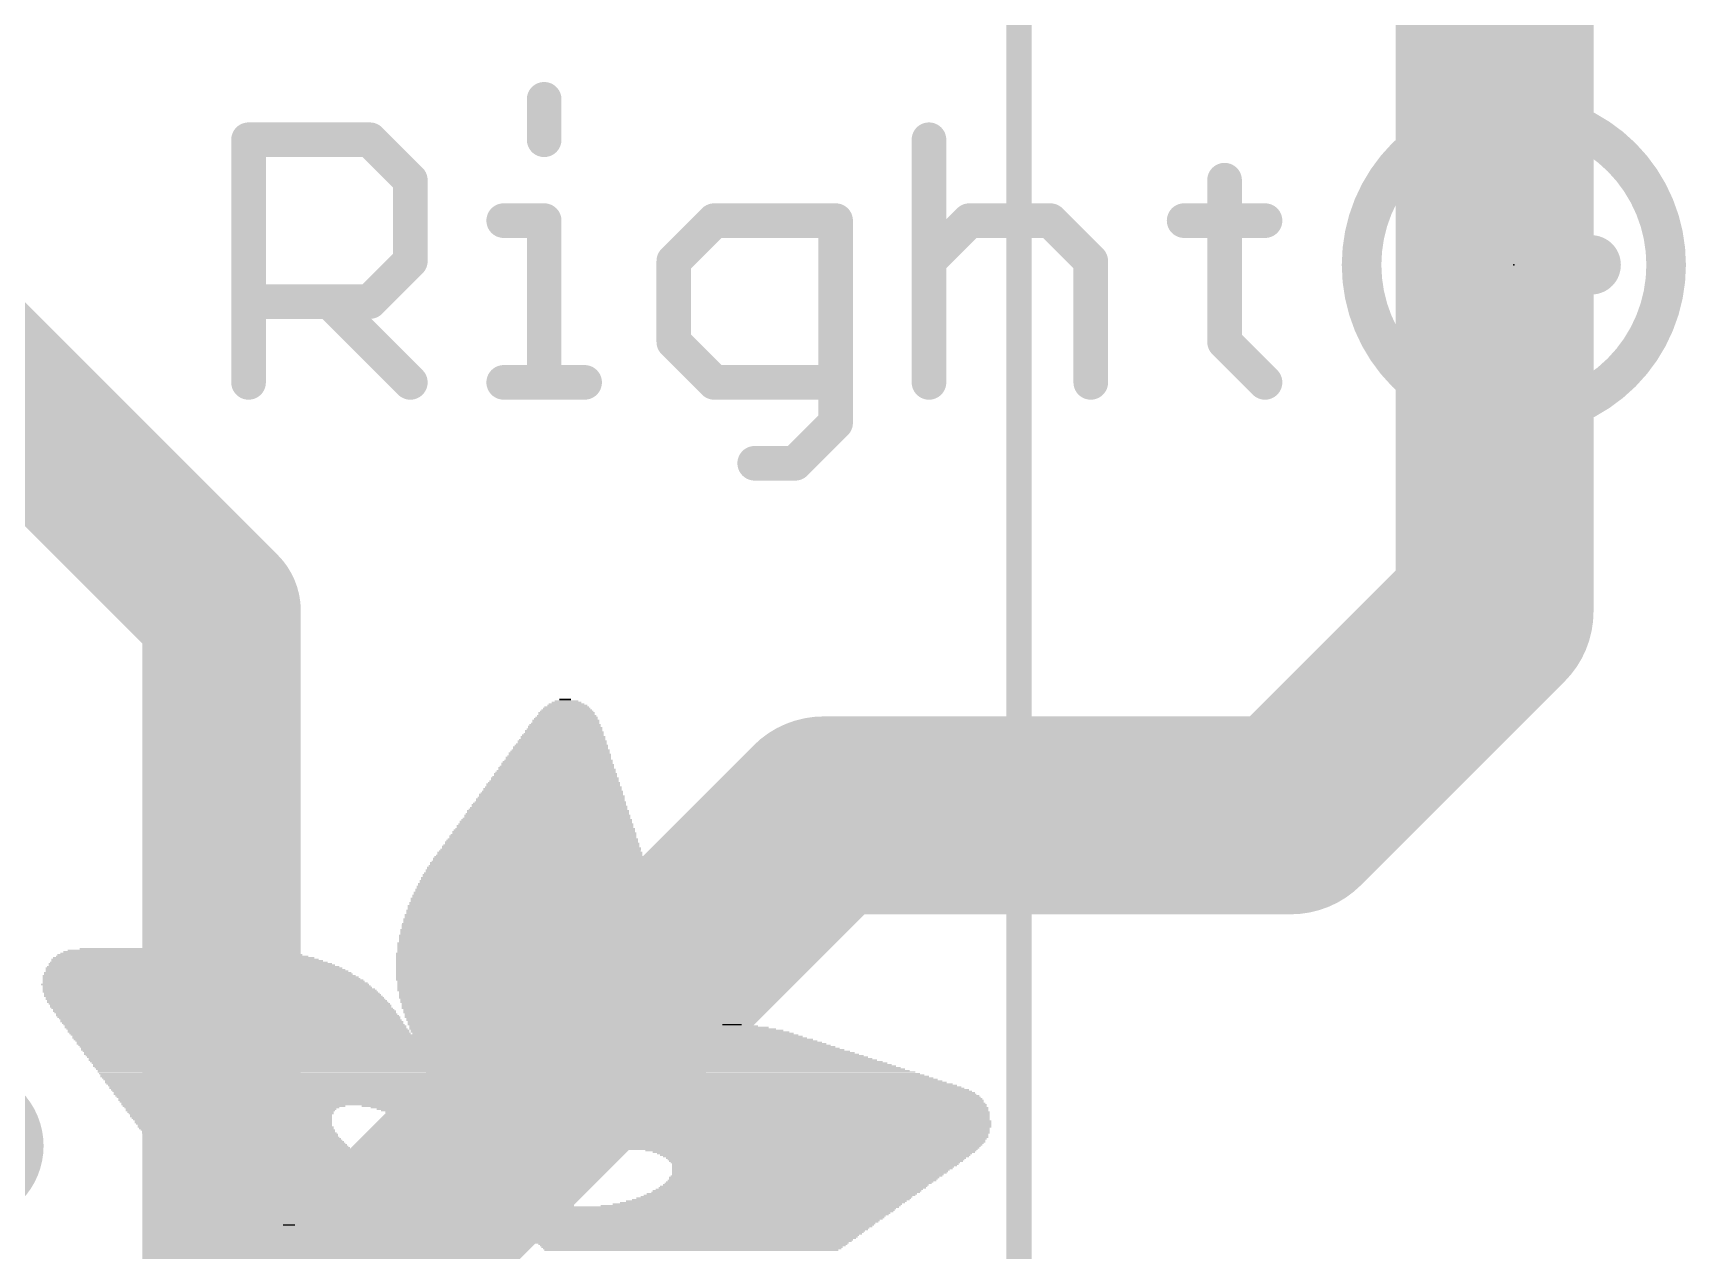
# Model space of a CAD drawing. Extents: x -21 to 68.1, y -13.1 to 62.4.
# Drawn here: x 44.53 to 53.02, y 5.71 to 11.97 of the extents above; entities that cross this region are included whole.
import ezdxf

# ---------------------------------------------------------------- set-up
doc = ezdxf.new("R2010")
doc.units = 0
for name, color, linetype in [('1', 12, 'CONTINUOUS'), ('16', 132, 'CONTINUOUS'), ('18', 110, 'CONTINUOUS'), ('21', 53, 'CONTINUOUS'), ('23', 53, 'CONTINUOUS'), ('47', 253, 'CONTINUOUS')]:
    doc.layers.add(name, color=color, linetype=linetype)

# ---------------------------------------------------------------- blocks, each defined once
blk = doc.blocks.new('RECT')
blk.add_solid([(-0.5, -0.5), (0.5, -0.5), (-0.5, 0.5), (0.5, 0.5)])
blk = doc.blocks.new('ROUNDV')
at = {"const_width": 0.5}
blk.add_lwpolyline([(0, -0.25, 1), (0, 0.25, 1), (0, -0.25)], format="xyb", dxfattribs=at)

msp = doc.modelspace()

# ---------------------------------------------------------------- linework, layer by layer
at = {"layer": '1', "const_width": 0.8128}
for points in [[(45.5, 9), (43.55, 10.95)], [(45.5, 9), (45.5, 4.86)]]:
    msp.add_lwpolyline(points, dxfattribs=at)
at = {"layer": '1', "const_width": 0.4064}
for points in [[(45.7032, 9, 1), (45.2968, 9)], [(45.3563, 8.8563, 1), (45.6437, 9.1437)]]:
    msp.add_lwpolyline(points, format="xyb", dxfattribs=at)
at = {"layer": '16', "const_width": 1.016}
for points in [[(52.034, 8.996), (52.034, 31.416)], [(50.988, 7.95), (52.034, 8.996)], [(48.59, 7.95), (43.18, 2.54)], [(48.59, 7.95), (50.988, 7.95)]]:
    msp.add_lwpolyline(points, dxfattribs=at)
at = {"layer": '16', "const_width": 0.508}
for points in [[(52.2136, 8.8164, 1), (51.8544, 9.1756)], [(51.78, 8.996, 1), (52.288, 8.996)], [(48.59, 8.204, 1), (48.59, 7.696)], [(48.7696, 7.7704, 1), (48.4104, 8.1296)], [(50.988, 7.696, 1), (50.988, 8.204)], [(50.8084, 8.1296, 1), (51.1676, 7.7704)]]:
    msp.add_lwpolyline(points, format="xyb", dxfattribs=at)
at = {"layer": '21'}
for points, const_width in [([(47.1555, 11.626), (47.1555, 11.4184)], 0.1778), ([(45.6382, 10.1727), (45.6382, 11.4184)], 0.1778), ([(45.6382, 11.4184), (46.261, 11.4184)], 0.1778), ([(46.261, 11.4184), (46.4686, 11.2108)], 0.1778), ([(49.1308, 11.4184), (49.1308, 10.1727)], 0.1778), ([(46.4686, 11.2108), (46.4686, 10.7955)], 0.1778), ([(50.6481, 11.2108), (50.6481, 10.3803)], 0.1778), ([(52.133, 11.1728), (52.133, 10.3792)], 0.3048), ([(46.9479, 11.0031), (47.1555, 11.0031)], 0.1778), ([(47.1555, 11.0031), (47.1555, 10.1727)], 0.1778), ([(48.0286, 11.0031), (47.821, 10.7955)], 0.1778), ([(48.6515, 11.0031), (48.0286, 11.0031)], 0.1778), ([(48.6515, 9.9651), (48.6515, 11.0031)], 0.1778), ([(49.1308, 10.7955), (49.3384, 11.0031)], 0.1778), ([(49.3384, 11.0031), (49.7536, 11.0031)], 0.1778), ([(49.7536, 11.0031), (49.9612, 10.7955)], 0.1778), ([(50.4405, 11.0031), (50.8557, 11.0031)], 0.1778), ([(46.4686, 10.7955), (46.261, 10.5879)], 0.1778), ([(47.821, 10.7955), (47.821, 10.3803)], 0.1778), ([(49.9612, 10.7955), (49.9612, 10.1727)], 0.1778), ([(52.5298, 10.776), (51.7361, 10.776)], 0.3048), ([(46.261, 10.5879), (45.6382, 10.5879)], 0.1778), ([(46.0534, 10.5879), (46.4686, 10.1727)], 0.1778), ([(47.821, 10.3803), (48.0286, 10.1727)], 0.1778), ([(50.6481, 10.3803), (50.8557, 10.1727)], 0.1778), ([(46.9479, 10.1727), (47.3631, 10.1727)], 0.1778), ([(48.0286, 10.1727), (48.6515, 10.1727)], 0.1778), ([(48.4439, 9.7575), (48.6515, 9.9651)], 0.1778), ([(48.2363, 9.7575), (48.4439, 9.7575)], 0.1778)]:
    msp.add_lwpolyline(points, dxfattribs=dict(at, const_width=const_width))
for points, const_width in [([(47.1999, 11.626, 1), (47.111, 11.626)], 0.0889), ([(52.133, 9.9943, 1), (52.133, 11.5577, 1), (52.133, 9.9943)], 0.2032), ([(45.6826, 11.4184, 1), (45.5937, 11.4184)], 0.0889), ([(45.6382, 11.4628, 1), (45.6382, 11.3739)], 0.0889), ([(46.2924, 11.4498, 1), (46.2296, 11.3869)], 0.0889), ([(46.261, 11.3739, 1), (46.261, 11.4628)], 0.0889), ([(47.111, 11.4184, 1), (47.1999, 11.4184)], 0.0889), ([(49.1752, 11.4184, 1), (49.0863, 11.4184)], 0.0889), ([(46.513, 11.2108, 1), (46.4242, 11.2108)], 0.0889), ([(46.4372, 11.1793, 1), (46.5, 11.2422)], 0.0889), ([(50.6925, 11.2108, 1), (50.6036, 11.2108)], 0.0889), ([(52.2092, 11.1728, 1), (52.0568, 11.1728)], 0.1524), ([(46.9479, 11.0476, 1), (46.9479, 10.9587)], 0.0889), ([(47.1999, 11.0031, 1), (47.111, 11.0031)], 0.0889), ([(47.1555, 10.9587, 1), (47.1555, 11.0476)], 0.0889), ([(48.0286, 11.0476, 1), (48.0286, 10.9587)], 0.0889), ([(48.0601, 10.9717, 1), (47.9972, 11.0346)], 0.0889), ([(48.6959, 11.0031, 1), (48.607, 11.0031)], 0.0889), ([(48.6515, 10.9587, 1), (48.6515, 11.0476)], 0.0889), ([(49.3384, 11.0476, 1), (49.3384, 10.9587)], 0.0889), ([(49.3698, 10.9717, 1), (49.3069, 11.0346)], 0.0889), ([(49.785, 11.0346, 1), (49.7222, 10.9717)], 0.0889), ([(49.7536, 10.9587, 1), (49.7536, 11.0476)], 0.0889), ([(50.4405, 11.0476, 1), (50.4405, 10.9587)], 0.0889), ([(50.8557, 10.9587, 1), (50.8557, 11.0476)], 0.0889), ([(46.5, 10.7641, 1), (46.4372, 10.827)], 0.0889), ([(47.7896, 10.827, 1), (47.8525, 10.7641)], 0.0889), ([(47.8655, 10.7955, 1), (47.7766, 10.7955)], 0.0889), ([(49.0993, 10.827, 1), (49.1622, 10.7641)], 0.0889), ([(50.0057, 10.7955, 1), (49.9168, 10.7955)], 0.0889), ([(49.9298, 10.7641, 1), (49.9926, 10.827)], 0.0889), ([(51.7361, 10.8522, 1), (51.7361, 10.6998)], 0.1524), ([(52.5298, 10.6998, 1), (52.5298, 10.8522)], 0.1524), ([(46.4242, 10.7955, 1), (46.513, 10.7955)], 0.0889), ([(45.6382, 10.6324, 1), (45.6382, 10.5435)], 0.0889), ([(46.0848, 10.6193, 1), (46.0219, 10.5565)], 0.0889), ([(46.2296, 10.6193, 1), (46.2924, 10.5565)], 0.0889), ([(46.261, 10.5435, 1), (46.261, 10.6324)], 0.0889), ([(47.8525, 10.4117, 1), (47.7896, 10.3489)], 0.0889), ([(50.6795, 10.4117, 1), (50.6167, 10.3489)], 0.0889), ([(52.0568, 10.3792, 1), (52.2092, 10.3792)], 0.1524), ([(47.7766, 10.3803, 1), (47.8655, 10.3803)], 0.0889), ([(50.6036, 10.3803, 1), (50.6925, 10.3803)], 0.0889), ([(45.5937, 10.1727, 1), (45.6826, 10.1727)], 0.0889), ([(46.4372, 10.1413, 1), (46.5, 10.2041)], 0.0889), ([(46.9479, 10.2172, 1), (46.9479, 10.1283)], 0.0889), ([(47.111, 10.1727, 1), (47.1999, 10.1727)], 0.0889), ([(47.3631, 10.1283, 1), (47.3631, 10.2172)], 0.0889), ([(48.0286, 10.2172, 1), (48.0286, 10.1283)], 0.0889), ([(47.9972, 10.1413, 1), (48.0601, 10.2041)], 0.0889), ([(48.6515, 10.1283, 1), (48.6515, 10.2172)], 0.0889), ([(49.0863, 10.1727, 1), (49.1752, 10.1727)], 0.0889), ([(49.9168, 10.1727, 1), (50.0057, 10.1727)], 0.0889), ([(50.8243, 10.1413, 1), (50.8871, 10.2041)], 0.0889), ([(48.6829, 9.9337, 1), (48.62, 9.9965)], 0.0889), ([(48.607, 9.9651, 1), (48.6959, 9.9651)], 0.0889), ([(48.2363, 9.8019, 1), (48.2363, 9.713)], 0.0889), ([(48.4439, 9.713, 1), (48.4439, 9.8019)], 0.0889), ([(48.4124, 9.7889, 1), (48.4753, 9.7261)], 0.0889)]:
    msp.add_lwpolyline(points, format="xyb", dxfattribs=dict(at, const_width=const_width))
at = {"layer": '23'}
msp.add_point((52.133, 10.776), dxfattribs=at)
at = {"layer": '47', "const_width": 0.13}
msp.add_lwpolyline([(49.593, 15.748), (49.593, -7.411)], dxfattribs=at)

# ---------------------------------------------------------------- block references
at = {"layer": '18', "xscale": 0.8001, "yscale": 0.8001}
msp.add_blockref('ROUNDV', (44.186, 6.253), dxfattribs=at)
msp.add_blockref('ROUNDV', (44.186, 6.253), dxfattribs=at)
at = {"layer": '21'}
for p, xscale, yscale in [((47.2707, 8.4836), 0.2743, 0.0076), ((47.2707, 8.4912), 0.2591, 0.0076), ((47.2707, 8.4989), 0.2438, 0.0077), ((47.2707, 8.5065), 0.2286, 0.0076), ((47.2745, 8.5141), 0.2058, 0.0076), ((47.2707, 8.5217), 0.1829, 0.0076), ((47.2707, 8.5293), 0.1524, 0.0076), ((47.2707, 8.537), 0.1219, 0.0077), ((47.263, 8.5446), 0.0609, 0.0076), ((47.2631, 8.3998), 0.381, 0.0076), ((47.2593, 8.4074), 0.3733, 0.0076), ((47.263, 8.415), 0.3657, 0.0076), ((47.263, 8.4227), 0.3505, 0.0077), ((47.2669, 8.4379), 0.3429, 0.0076), ((47.2669, 8.4303), 0.3429, 0.0076), ((47.2669, 8.4455), 0.3277, 0.0076), ((47.2707, 8.4531), 0.32, 0.0076), ((47.2707, 8.4608), 0.3048, 0.0077), ((47.2707, 8.476), 0.2896, 0.0076), ((47.2707, 8.4684), 0.2896, 0.0076), ((47.244, 8.316), 0.4648, 0.0076), ((47.2478, 8.3312), 0.4572, 0.0076), ((47.2478, 8.3236), 0.4572, 0.0076), ((47.2478, 8.3388), 0.442, 0.0076), ((47.2517, 8.3541), 0.4343, 0.0076), ((47.2517, 8.3465), 0.4343, 0.0077), ((47.2517, 8.3617), 0.4191, 0.0076), ((47.2555, 8.3693), 0.4115, 0.0076), ((47.2555, 8.3846), 0.3963, 0.0077), ((47.2593, 8.3769), 0.4039, 0.0076), ((47.2593, 8.3922), 0.3887, 0.0076), ((47.2288, 8.2322), 0.5563, 0.0077), ((47.2288, 8.2474), 0.541, 0.0076), ((47.2288, 8.2398), 0.541, 0.0076), ((47.2326, 8.255), 0.5334, 0.0076), ((47.2326, 8.2703), 0.5182, 0.0077), ((47.2364, 8.2626), 0.5258, 0.0076), ((47.2364, 8.2779), 0.5106, 0.0076), ((47.2402, 8.2855), 0.503, 0.0076), ((47.2402, 8.3007), 0.4876, 0.0076), ((47.2402, 8.2931), 0.4876, 0.0076), ((47.244, 8.3084), 0.48, 0.0077), ((47.2097, 8.1483), 0.6401, 0.0076), ((47.2136, 8.1636), 0.6325, 0.0076), ((47.2136, 8.156), 0.6325, 0.0077), ((47.2135, 8.1712), 0.6172, 0.0076), ((47.2173, 8.1788), 0.6096, 0.0076), ((47.2174, 8.1941), 0.5943, 0.0077), ((47.2212, 8.1864), 0.6019, 0.0076), ((47.2212, 8.2017), 0.5867, 0.0076), ((47.2249, 8.2093), 0.5791, 0.0076), ((47.2212, 8.2169), 0.5715, 0.0076), ((47.2249, 8.2245), 0.5639, 0.0076), ((47.1907, 8.0569), 0.7391, 0.0076), ((47.1945, 8.0645), 0.7315, 0.0076), ((47.1983, 8.0721), 0.7239, 0.0076), ((47.1983, 8.0874), 0.7086, 0.0076), ((47.1983, 8.0798), 0.7086, 0.0077), ((47.2021, 8.095), 0.701, 0.0076), ((47.2021, 8.1102), 0.6858, 0.0076), ((47.2021, 8.1026), 0.6858, 0.0076), ((47.2059, 8.1179), 0.6782, 0.0077), ((47.2059, 8.1255), 0.663, 0.0076), ((47.2097, 8.1407), 0.6553, 0.0076), ((47.2097, 8.1331), 0.6553, 0.0076), ((47.1754, 7.9731), 0.8306, 0.0076), ((47.1755, 7.9807), 0.8153, 0.0076), ((47.1793, 7.9883), 0.8077, 0.0076), ((47.1793, 8.0036), 0.7925, 0.0077), ((47.1831, 7.9959), 0.8001, 0.0076), ((47.1831, 8.0112), 0.7849, 0.0076), ((47.1868, 8.0188), 0.7773, 0.0076), ((47.1869, 8.034), 0.762, 0.0076), ((47.1869, 8.0264), 0.762, 0.0076), ((47.1907, 8.0417), 0.7544, 0.0077), ((47.1945, 8.0493), 0.7468, 0.0076), ((47.1602, 7.8969), 0.9068, 0.0076), ((47.1602, 7.8893), 0.9068, 0.0077), ((47.164, 7.9045), 0.8992, 0.0076), ((47.164, 7.9197), 0.884, 0.0076), ((47.164, 7.9121), 0.884, 0.0076), ((47.1679, 7.9274), 0.8763, 0.0077), ((47.1678, 7.935), 0.861, 0.0076), ((47.1716, 7.9502), 0.8534, 0.0076), ((47.1716, 7.9426), 0.8534, 0.0076), ((47.1716, 7.9578), 0.8382, 0.0076), ((47.1754, 7.9655), 0.8306, 0.0077), ((47.1411, 7.8131), 0.9906, 0.0077), ((47.145, 7.8054), 0.9983, 0.0076), ((47.145, 7.8207), 0.9829, 0.0076), ((47.1487, 7.8283), 0.9753, 0.0076), ((47.1487, 7.8435), 0.9601, 0.0076), ((47.1487, 7.8359), 0.9601, 0.0076), ((47.1526, 7.8512), 0.9525, 0.0077), ((47.1564, 7.8588), 0.9449, 0.0076), ((47.1526, 7.8664), 0.9373, 0.0076), ((47.1564, 7.874), 0.9296, 0.0076), ((47.1602, 7.8816), 0.922, 0.0076), ((47.1259, 7.7292), 1.082, 0.0076), ((47.1259, 7.7216), 1.082, 0.0076), ((47.1297, 7.7369), 1.0744, 0.0077), ((47.1297, 7.7445), 1.0592, 0.0076), ((47.1335, 7.7597), 1.0516, 0.0076), ((47.1335, 7.7521), 1.0516, 0.0076), ((47.1335, 7.7673), 1.0363, 0.0076), ((47.1374, 7.775), 1.0287, 0.0077), ((47.1412, 7.7826), 1.0211, 0.0076), ((47.1374, 7.7902), 1.0135, 0.0076), ((47.1412, 7.7978), 1.0059, 0.0076), ((47.1145, 7.6454), 1.1659, 0.0076), ((47.1145, 7.6378), 1.1659, 0.0076), ((47.1145, 7.653), 1.1506, 0.0076), ((47.1183, 7.6683), 1.143, 0.0076), ((47.1183, 7.6607), 1.143, 0.0077), ((47.1183, 7.6835), 1.1278, 0.0076), ((47.1183, 7.6759), 1.1278, 0.0076), ((47.1221, 7.6911), 1.1202, 0.0076), ((47.1221, 7.7064), 1.1049, 0.0076), ((47.1221, 7.6988), 1.1049, 0.0077), ((47.1259, 7.714), 1.0972, 0.0076), ((47.1031, 7.554), 1.2345, 0.0076), ((47.1069, 7.5692), 1.2269, 0.0076), ((47.1069, 7.5616), 1.2269, 0.0076), ((47.1069, 7.5845), 1.2115, 0.0077), ((47.1069, 7.5768), 1.2115, 0.0076), ((47.1106, 7.5921), 1.2039, 0.0076), ((47.1069, 7.5997), 1.1963, 0.0076), ((47.1106, 7.6149), 1.1887, 0.0076), ((47.1106, 7.6073), 1.1887, 0.0076), ((47.1106, 7.6302), 1.1735, 0.0076), ((47.1106, 7.6226), 1.1735, 0.0077), ((47.0992, 7.4625), 1.303, 0.0076), ((47.0992, 7.4854), 1.2878, 0.0076), ((47.0992, 7.4778), 1.2878, 0.0076), ((47.0992, 7.4702), 1.2878, 0.0077), ((47.1031, 7.493), 1.2801, 0.0076), ((47.0993, 7.5006), 1.2725, 0.0076), ((47.1031, 7.5235), 1.2649, 0.0076), ((47.1031, 7.5159), 1.2649, 0.0076), ((47.1031, 7.5083), 1.2649, 0.0077), ((47.1031, 7.5387), 1.2497, 0.0076), ((47.1031, 7.5311), 1.2497, 0.0076), ((47.1069, 7.5464), 1.2421, 0.0077), ((47.0954, 7.3863), 1.3411, 0.0076), ((47.0954, 7.3787), 1.3411, 0.0076), ((47.0917, 7.394), 1.3335, 0.0077), ((47.0954, 7.4168), 1.3259, 0.0076), ((47.0954, 7.4092), 1.3259, 0.0076), ((47.0954, 7.4016), 1.3259, 0.0076), ((47.0954, 7.4397), 1.3106, 0.0076), ((47.0954, 7.4321), 1.3106, 0.0077), ((47.0993, 7.4244), 1.3183, 0.0076), ((47.0992, 7.4549), 1.303, 0.0076), ((47.0992, 7.4473), 1.303, 0.0076), ((47.0878, 7.2949), 1.3716, 0.0076), ((47.0878, 7.333), 1.3564, 0.0076), ((47.0916, 7.3254), 1.364, 0.0076), ((47.0916, 7.3178), 1.364, 0.0077), ((47.0916, 7.3101), 1.364, 0.0076), ((47.0916, 7.3025), 1.364, 0.0076), ((47.0916, 7.3635), 1.3488, 0.0076), ((47.0916, 7.3559), 1.3488, 0.0077), ((47.0916, 7.3482), 1.3488, 0.0076), ((47.0916, 7.3406), 1.3488, 0.0076), ((47.0954, 7.3711), 1.3411, 0.0076), ((45.3123, 7.2111), 1.3716, 0.0076), ((45.3048, 7.2187), 1.3411, 0.0076), ((45.2971, 7.2263), 1.2954, 0.0076), ((45.2857, 7.2339), 1.2573, 0.0076), ((45.2781, 7.2416), 1.2115, 0.0077), ((45.2628, 7.2492), 1.1506, 0.0076), ((45.2476, 7.2568), 1.0744, 0.0076), ((45.0723, 7.2644), 0.602, 0.0076), ((47.084, 7.2416), 1.3792, 0.0077), ((47.084, 7.2339), 1.3792, 0.0076), ((47.084, 7.2263), 1.3792, 0.0076), ((47.084, 7.2187), 1.3792, 0.0076), ((47.084, 7.2111), 1.3792, 0.0076), ((47.0878, 7.2873), 1.3716, 0.0076), ((47.0878, 7.2797), 1.3716, 0.0077), ((47.0878, 7.272), 1.3716, 0.0076), ((47.0878, 7.2644), 1.3716, 0.0076), ((47.0878, 7.2568), 1.3716, 0.0076), ((47.0878, 7.2492), 1.3716, 0.0076), ((45.3847, 7.1273), 1.6078, 0.0077), ((45.3771, 7.1425), 1.5774, 0.0076), ((45.3809, 7.1349), 1.585, 0.0076), ((45.3581, 7.1654), 1.524, 0.0077), ((45.3657, 7.1577), 1.5392, 0.0076), ((45.3733, 7.1501), 1.5544, 0.0076), ((45.3543, 7.173), 1.5011, 0.0076), ((45.339, 7.1882), 1.4554, 0.0076), ((45.3467, 7.1806), 1.4707, 0.0076), ((45.3314, 7.1958), 1.425, 0.0076), ((45.3238, 7.2035), 1.3945, 0.0077), ((47.084, 7.2035), 1.3792, 0.0077), ((47.084, 7.1958), 1.3792, 0.0076), ((47.084, 7.1882), 1.3792, 0.0076), ((47.084, 7.1806), 1.3792, 0.0076), ((47.084, 7.173), 1.3792, 0.0076), ((47.084, 7.1654), 1.3792, 0.0077), ((47.084, 7.1577), 1.3792, 0.0076), ((47.084, 7.1501), 1.3792, 0.0076), ((47.084, 7.1425), 1.3792, 0.0076), ((47.084, 7.1349), 1.3792, 0.0076), ((47.084, 7.1273), 1.3792, 0.0077), ((45.4152, 7.0815), 1.684, 0.0076), ((45.3961, 7.112), 1.6307, 0.0076), ((45.4342, 7.0587), 1.7069, 0.0076), ((45.4038, 7.1044), 1.6459, 0.0076), ((45.4076, 7.0968), 1.6536, 0.0076), ((45.4152, 7.0892), 1.6688, 0.0077), ((45.4228, 7.0739), 1.684, 0.0076), ((45.4267, 7.0663), 1.6917, 0.0076), ((45.4381, 7.0511), 1.7145, 0.0077), ((45.4419, 7.0434), 1.7221, 0.0076), ((45.3924, 7.1196), 1.6231, 0.0076), ((47.084, 7.1196), 1.3792, 0.0076), ((47.084, 7.112), 1.3792, 0.0076), ((47.0802, 7.1044), 1.3716, 0.0076), ((47.084, 7.0968), 1.364, 0.0076), ((47.084, 7.0892), 1.364, 0.0077), ((47.084, 7.0815), 1.364, 0.0076), ((47.084, 7.0739), 1.364, 0.0076), ((47.084, 7.0663), 1.364, 0.0076), ((47.0802, 7.0587), 1.3564, 0.0076), ((47.0802, 7.0511), 1.3564, 0.0077), ((47.084, 7.0434), 1.3488, 0.0076), ((45.4495, 7.0358), 1.7222, 0.0076), ((45.4533, 7.0282), 1.7298, 0.0076), ((45.4571, 7.0206), 1.7374, 0.0076), ((45.4648, 7.013), 1.7373, 0.0077), ((45.4686, 7.0053), 1.7449, 0.0076), ((45.4762, 6.9977), 1.745, 0.0076), ((45.48, 6.9901), 1.7526, 0.0076), ((45.4876, 6.9825), 1.7526, 0.0076), ((45.4952, 6.9748), 1.7526, 0.0077), ((45.4952, 6.9672), 1.7526, 0.0076), ((45.5028, 6.9596), 1.7526, 0.0076), ((47.084, 7.0358), 1.3488, 0.0076), ((47.084, 7.0282), 1.3488, 0.0076), ((47.0802, 7.0206), 1.3411, 0.0076), ((47.0802, 7.013), 1.3411, 0.0077), ((47.0802, 6.9901), 1.3259, 0.0076), ((47.084, 7.0053), 1.3335, 0.0076), ((47.084, 6.9977), 1.3335, 0.0076), ((47.084, 6.9825), 1.3182, 0.0076), ((47.084, 6.9748), 1.3182, 0.0077), ((47.084, 6.9672), 1.3182, 0.0076), ((47.0802, 6.9596), 1.3106, 0.0076), ((45.5105, 6.952), 1.7526, 0.0076), ((45.5143, 6.9444), 1.7602, 0.0076), ((45.5181, 6.9367), 1.7526, 0.0077), ((45.5257, 6.9291), 1.7526, 0.0076), ((45.5295, 6.9215), 1.7602, 0.0076), ((45.5371, 6.9139), 1.7602, 0.0076), ((45.5409, 6.9063), 1.7526, 0.0076), ((45.5486, 6.8986), 1.7526, 0.0077), ((45.5524, 6.891), 1.7602, 0.0076), ((45.5562, 6.8834), 1.7526, 0.0076), ((45.5638, 6.8758), 1.7526, 0.0076), ((47.084, 6.952), 1.303, 0.0076), ((47.084, 6.9444), 1.303, 0.0076), ((47.0802, 6.9367), 1.2954, 0.0077), ((47.084, 6.9291), 1.2878, 0.0076), ((47.0802, 6.9215), 1.2802, 0.0076), ((47.0802, 6.9139), 1.2802, 0.0076), ((46.7182, 6.8986), 0.541, 0.0077), ((46.7259, 6.9063), 0.5563, 0.0076), ((46.7182, 6.891), 0.5258, 0.0076), ((46.7144, 6.8834), 0.5182, 0.0076), ((46.7106, 6.8758), 0.5106, 0.0076), ((47.3926, 6.9063), 0.6554, 0.0076), ((47.3926, 6.8986), 0.64, 0.0077), ((47.3964, 6.891), 0.6324, 0.0076), ((47.3964, 6.8834), 0.6172, 0.0076), ((47.4002, 6.8758), 0.6096, 0.0076), ((48.1203, 6.8758), 0.099, 0.0076), ((45.5714, 6.8682), 1.7526, 0.0076), ((45.5714, 6.8605), 1.7526, 0.0077), ((45.579, 6.8529), 1.7526, 0.0076), ((45.5867, 6.8453), 1.7526, 0.0076), ((45.5867, 6.8377), 1.7526, 0.0076), ((45.5943, 6.8301), 1.7526, 0.0076), ((45.8267, 6.8224), 2.2022, 0.0077), ((45.8267, 6.8148), 2.187, 0.0076), ((45.8267, 6.8072), 2.187, 0.0076), ((45.8267, 6.7996), 2.1717, 0.0076), ((45.8305, 6.792), 2.164, 0.0076), ((45.8305, 6.7844), 2.1488, 0.0077), ((46.7068, 6.8605), 0.4876, 0.0077), ((46.703, 6.8529), 0.48, 0.0076), ((46.7107, 6.8682), 0.4953, 0.0076), ((46.7068, 6.8453), 0.4724, 0.0076), ((46.703, 6.8377), 0.4648, 0.0076), ((46.703, 6.8301), 0.4496, 0.0076), ((47.3964, 6.8682), 0.602, 0.0076), ((47.4002, 6.8605), 0.5944, 0.0077), ((47.3964, 6.8529), 0.5868, 0.0076), ((47.4002, 6.8453), 0.5791, 0.0076), ((47.3965, 6.8377), 0.5715, 0.0076), ((47.3965, 6.8301), 0.5715, 0.0076), ((47.3964, 6.8224), 0.5562, 0.0077), ((47.3964, 6.8148), 0.5562, 0.0076), ((47.3926, 6.8072), 0.5486, 0.0076), ((47.3926, 6.7996), 0.5334, 0.0076), ((47.3926, 6.792), 0.5334, 0.0076), ((47.3888, 6.7844), 0.5258, 0.0077), ((48.1584, 6.7844), 0.8458, 0.0077), ((48.1546, 6.792), 0.8078, 0.0076), ((48.1508, 6.7996), 0.7696, 0.0076), ((48.1432, 6.8072), 0.7239, 0.0076), ((48.1394, 6.8148), 0.6858, 0.0076), ((48.1394, 6.8224), 0.6401, 0.0077), ((48.1356, 6.8301), 0.6019, 0.0076), ((48.1356, 6.8377), 0.5563, 0.0076), ((48.1356, 6.8453), 0.4953, 0.0076), ((48.128, 6.8529), 0.4343, 0.0076), ((48.128, 6.8605), 0.3581, 0.0077), ((48.1242, 6.8682), 0.2591, 0.0076), ((45.8305, 6.7767), 2.1488, 0.0076), ((45.8305, 6.7691), 2.1336, 0.0076), ((45.8343, 6.7615), 2.126, 0.0076), ((45.8381, 6.7539), 2.1184, 0.0076), ((45.8343, 6.7463), 2.1108, 0.0077), ((45.8381, 6.7386), 2.1031, 0.0076), ((45.8381, 6.731), 2.0879, 0.0076), ((45.8381, 6.7234), 2.0879, 0.0076), ((45.842, 6.7158), 2.0803, 0.0076), ((45.8419, 6.7082), 2.065, 0.0077), ((45.8457, 6.7005), 2.0574, 0.0076), ((47.385, 6.7767), 0.5182, 0.0076), ((47.385, 6.7691), 0.5182, 0.0076), ((47.3812, 6.7615), 0.5105, 0.0076), ((47.3773, 6.7463), 0.4877, 0.0077), ((47.3773, 6.7386), 0.4877, 0.0076), ((47.3812, 6.7539), 0.4953, 0.0076), ((47.3698, 6.7234), 0.4725, 0.0076), ((47.3659, 6.7158), 0.4648, 0.0076), ((47.3659, 6.7082), 0.4648, 0.0077), ((47.3621, 6.7005), 0.4572, 0.0076), ((47.3736, 6.731), 0.4801, 0.0076), ((48.227, 6.7005), 1.2268, 0.0076), ((48.2194, 6.7082), 1.1963, 0.0077), ((48.2156, 6.7158), 1.1583, 0.0076), ((48.208, 6.7234), 1.1277, 0.0076), ((48.2004, 6.731), 1.0973, 0.0076), ((48.1965, 6.7386), 1.0592, 0.0076), ((48.1851, 6.7463), 1.0211, 0.0077), ((48.1813, 6.7539), 0.983, 0.0076), ((48.1737, 6.7615), 0.9525, 0.0076), ((48.1698, 6.7691), 0.9144, 0.0076), ((48.1623, 6.7767), 0.8839, 0.0076), ((45.8457, 6.6929), 2.0574, 0.0076), ((45.8496, 6.6853), 2.0497, 0.0076), ((45.8496, 6.6777), 2.0345, 0.0076), ((45.8533, 6.6701), 2.0269, 0.0077), ((45.8533, 6.6624), 2.0269, 0.0076), ((45.8572, 6.6548), 2.0193, 0.0076), ((45.8572, 6.6472), 2.0041, 0.0076), ((45.861, 6.6396), 1.9964, 0.0076), ((45.861, 6.632), 1.9964, 0.0077), ((45.8648, 6.6243), 1.9888, 0.0076), ((45.8686, 6.6167), 1.9812, 0.0076), ((47.3583, 6.6929), 0.4496, 0.0076), ((47.3545, 6.6853), 0.442, 0.0076), ((47.3507, 6.6777), 0.4344, 0.0076), ((47.3507, 6.6701), 0.4344, 0.0077), ((47.3469, 6.6624), 0.4267, 0.0076), ((47.3431, 6.6548), 0.4191, 0.0076), ((48.0708, 6.6472), 1.8745, 0.0076), ((48.0822, 6.6396), 1.8974, 0.0076), ((48.0975, 6.632), 1.9279, 0.0077), ((48.1089, 6.6243), 1.9507, 0.0076), ((48.1203, 6.6167), 1.9736, 0.0076), ((48.2727, 6.6548), 1.425, 0.0076), ((48.2651, 6.6624), 1.3944, 0.0076), ((48.2575, 6.6701), 1.364, 0.0077), ((48.2499, 6.6777), 1.3335, 0.0076), ((48.246, 6.6853), 1.2954, 0.0076), ((48.2347, 6.6929), 1.2573, 0.0076), ((45.8648, 6.6091), 1.9736, 0.0076), ((45.8686, 6.6015), 1.966, 0.0076), ((45.8724, 6.5939), 1.9584, 0.0077), ((45.8762, 6.5862), 1.9507, 0.0076), ((45.8762, 6.5786), 1.9507, 0.0076), ((45.8801, 6.571), 1.9431, 0.0076), ((45.8839, 6.5634), 1.9355, 0.0076), ((45.8839, 6.5558), 1.9203, 0.0077), ((45.8839, 6.5481), 1.9203, 0.0076), ((45.8877, 6.5405), 1.9127, 0.0076), ((45.8915, 6.5329), 1.905, 0.0076), ((48.2346, 6.5329), 2.2326, 0.0076), ((48.1622, 6.5862), 2.0726, 0.0076), ((48.1737, 6.5786), 2.0955, 0.0076), ((48.1889, 6.571), 2.126, 0.0076), ((48.2003, 6.5634), 2.1488, 0.0076), ((48.2118, 6.5558), 2.1717, 0.0077), ((48.2308, 6.5405), 2.2098, 0.0076), ((48.2194, 6.5481), 2.1869, 0.0076), ((48.1318, 6.6091), 1.9965, 0.0076), ((48.1432, 6.6015), 2.0193, 0.0076), ((48.1546, 6.5939), 2.0422, 0.0077), ((45.8953, 6.5253), 1.8974, 0.0076), ((45.8953, 6.5177), 1.8974, 0.0077), ((45.8991, 6.51), 1.8898, 0.0076), ((45.9029, 6.5024), 1.8822, 0.0076), ((45.9067, 6.4948), 1.8746, 0.0076), ((45.9067, 6.4872), 1.8746, 0.0076), ((45.9106, 6.4796), 1.8669, 0.0077), ((45.9143, 6.4719), 1.8593, 0.0076), ((45.9143, 6.4643), 1.8593, 0.0076), ((45.5638, 6.4567), 1.143, 0.0076), ((45.5524, 6.4491), 1.1049, 0.0076), ((46.5316, 6.4567), 0.6249, 0.0076), ((46.5544, 6.4491), 0.5792, 0.0076), ((48.2651, 6.4643), 2.3241, 0.0076), ((48.2651, 6.4567), 2.3241, 0.0076), ((48.2689, 6.4491), 2.3318, 0.0076), ((48.2575, 6.4948), 2.2936, 0.0076), ((48.2613, 6.4872), 2.3012, 0.0076), ((48.2613, 6.4796), 2.3012, 0.0077), ((48.2651, 6.4719), 2.3088, 0.0076), ((48.2423, 6.5253), 2.2479, 0.0076), ((48.2461, 6.5177), 2.2555, 0.0077), ((48.2537, 6.51), 2.2707, 0.0076), ((48.2575, 6.5024), 2.2784, 0.0076), ((45.5485, 6.4415), 1.0821, 0.0077), ((45.5448, 6.4338), 1.0745, 0.0076), ((45.5448, 6.4262), 1.0591, 0.0076), ((45.5485, 6.4186), 1.0515, 0.0076), ((45.5485, 6.411), 1.0363, 0.0076), ((45.5485, 6.4034), 1.0363, 0.0077), ((45.5524, 6.3957), 1.0287, 0.0076), ((45.5562, 6.3881), 1.0211, 0.0076), ((45.56, 6.3805), 1.0134, 0.0076), ((45.56, 6.3729), 1.0134, 0.0076), ((45.5638, 6.3653), 1.0058, 0.0077), ((46.5697, 6.4415), 0.5487, 0.0077), ((46.5811, 6.4338), 0.5258, 0.0076), ((46.5925, 6.4262), 0.503, 0.0076), ((46.604, 6.4186), 0.4801, 0.0076), ((46.6116, 6.411), 0.4649, 0.0076), ((46.623, 6.4034), 0.442, 0.0077), ((46.6306, 6.3957), 0.4268, 0.0076), ((46.6421, 6.3881), 0.4191, 0.0076), ((46.6497, 6.3805), 0.4039, 0.0076), ((46.6573, 6.3729), 0.3886, 0.0076), ((46.6611, 6.3653), 0.381, 0.0077), ((48.2613, 6.3729), 2.3774, 0.0076), ((48.2613, 6.3653), 2.3774, 0.0077), ((48.2613, 6.3957), 2.3622, 0.0076), ((48.2613, 6.3881), 2.3622, 0.0076), ((48.2651, 6.3805), 2.3698, 0.0076), ((48.2651, 6.411), 2.3546, 0.0076), ((48.2651, 6.4034), 2.3546, 0.0077), ((48.2651, 6.4338), 2.3394, 0.0076), ((48.2689, 6.4262), 2.347, 0.0076), ((48.2689, 6.4186), 2.347, 0.0076), ((48.2689, 6.4415), 2.3318, 0.0077), ((45.5676, 6.3576), 0.9982, 0.0076), ((45.5714, 6.35), 1.0058, 0.0076), ((45.5752, 6.3424), 0.9982, 0.0076), ((45.5829, 6.3348), 0.9983, 0.0076), ((45.5867, 6.3272), 0.9906, 0.0077), ((45.5905, 6.3195), 0.9982, 0.0076), ((45.5981, 6.3119), 0.9982, 0.0076), ((45.6019, 6.3043), 0.9906, 0.0076), ((45.6095, 6.2967), 0.9906, 0.0076), ((45.6133, 6.2891), 0.9982, 0.0077), ((45.621, 6.2814), 0.9983, 0.0076), ((46.6687, 6.3576), 0.3658, 0.0076), ((46.6802, 6.35), 0.3581, 0.0076), ((46.684, 6.3424), 0.3505, 0.0076), ((46.6915, 6.3348), 0.3353, 0.0076), ((46.6954, 6.3272), 0.3277, 0.0077), ((46.7068, 6.3195), 0.32, 0.0076), ((46.7106, 6.3119), 0.3124, 0.0076), ((46.7144, 6.3043), 0.3048, 0.0076), ((46.7259, 6.2967), 0.2971, 0.0076), ((46.7296, 6.2891), 0.2895, 0.0077), ((46.7373, 6.2814), 0.2896, 0.0076), ((48.2194, 6.2814), 2.4003, 0.0076), ((48.227, 6.2891), 2.4003, 0.0077), ((48.2347, 6.3043), 2.4003, 0.0076), ((48.2347, 6.2967), 2.4003, 0.0076), ((48.2385, 6.3119), 2.3927, 0.0076), ((48.2461, 6.3272), 2.3927, 0.0077), ((48.2461, 6.3195), 2.3927, 0.0076), ((48.2499, 6.3424), 2.3851, 0.0076), ((48.2499, 6.3348), 2.3851, 0.0076), ((48.2575, 6.3576), 2.3851, 0.0076), ((48.2575, 6.35), 2.3851, 0.0076), ((45.6286, 6.2738), 0.9982, 0.0076), ((45.6362, 6.2662), 0.9982, 0.0076), ((45.64, 6.2586), 1.0058, 0.0076), ((45.6476, 6.251), 1.0058, 0.0077), ((45.6553, 6.2433), 1.0059, 0.0076), ((45.6591, 6.2357), 1.0135, 0.0076), ((45.6667, 6.2281), 1.0135, 0.0076), ((45.6743, 6.2205), 1.0134, 0.0076), ((45.6857, 6.2129), 1.0211, 0.0077), ((45.7009, 6.1976), 1.0363, 0.0076), ((45.6934, 6.2052), 1.0211, 0.0076), ((45.7086, 6.19), 1.0363, 0.0076), ((46.7449, 6.2738), 0.2896, 0.0076), ((46.7487, 6.2662), 0.282, 0.0076), ((46.7564, 6.2586), 0.2819, 0.0076), ((46.764, 6.251), 0.2819, 0.0077), ((46.7754, 6.2433), 0.2896, 0.0076), ((48.0098, 6.2357), 2.7432, 0.0076), ((47.0611, 6.2281), 0.8306, 0.0076), ((47.0421, 6.2205), 0.7772, 0.0076), ((47.0231, 6.2129), 0.7391, 0.0077), ((47.0116, 6.2052), 0.701, 0.0076), ((47.004, 6.1976), 0.6706, 0.0076), ((46.9926, 6.19), 0.6477, 0.0076), ((48.1813, 6.2433), 2.4155, 0.0076), ((48.1927, 6.251), 2.408, 0.0077), ((48.2004, 6.2586), 2.4079, 0.0076), ((48.208, 6.2662), 2.4079, 0.0076), ((48.2156, 6.2738), 2.4079, 0.0076), ((48.5241, 6.2281), 1.6993, 0.0076), ((48.5394, 6.2205), 1.6536, 0.0076), ((48.5432, 6.2129), 1.6154, 0.0077), ((48.547, 6.2052), 1.5926, 0.0076), ((48.5509, 6.1976), 1.5697, 0.0076), ((48.5509, 6.19), 1.5393, 0.0076), ((45.72, 6.1824), 1.044, 0.0076), ((45.7277, 6.1748), 1.0439, 0.0077), ((45.739, 6.1671), 1.0515, 0.0076), ((45.7467, 6.1595), 1.0516, 0.0076), ((45.7581, 6.1519), 1.0592, 0.0076), ((45.7695, 6.1443), 1.0668, 0.0076), ((45.781, 6.1367), 1.0744, 0.0077), ((45.8, 6.1214), 1.0973, 0.0076), ((45.7924, 6.129), 1.082, 0.0076), ((45.8152, 6.1138), 1.1125, 0.0076), ((45.8267, 6.1062), 1.1202, 0.0076), ((46.9849, 6.1824), 0.6172, 0.0076), ((46.9773, 6.1748), 0.602, 0.0077), ((46.924, 6.1062), 0.4953, 0.0076), ((46.9582, 6.1519), 0.5487, 0.0076), ((46.9735, 6.1671), 0.5792, 0.0076), ((46.9659, 6.1595), 0.5639, 0.0076), ((46.9506, 6.1443), 0.5334, 0.0076), ((46.9468, 6.1367), 0.5258, 0.0077), ((46.9392, 6.129), 0.5106, 0.0076), ((46.9354, 6.1214), 0.503, 0.0076), ((46.9316, 6.1138), 0.4953, 0.0076), ((48.5508, 6.1824), 1.524, 0.0076), ((48.5509, 6.1748), 1.5087, 0.0077), ((48.5471, 6.1671), 1.4859, 0.0076), ((48.5432, 6.1519), 1.463, 0.0076), ((48.5356, 6.1443), 1.4478, 0.0076), ((48.5318, 6.1367), 1.4402, 0.0077), ((48.5241, 6.129), 1.4249, 0.0076), ((48.5166, 6.1138), 1.4097, 0.0076), ((48.5471, 6.1595), 1.4707, 0.0076), ((48.5204, 6.1214), 1.4173, 0.0076), ((48.509, 6.1062), 1.3945, 0.0076), ((45.8458, 6.0986), 1.1277, 0.0077), ((45.8572, 6.0909), 1.1354, 0.0076), ((45.8762, 6.0833), 1.1582, 0.0076), ((45.8953, 6.0757), 1.1811, 0.0076), ((45.9219, 6.0681), 1.2192, 0.0076), ((46.2306, 6.0605), 1.8211, 0.0077), ((46.2343, 6.0528), 1.8135, 0.0076), ((46.2382, 6.0452), 1.8059, 0.0076), ((46.2458, 6.0376), 1.7907, 0.0076), ((46.2496, 6.03), 1.783, 0.0076), ((46.2534, 6.0224), 1.7754, 0.0077), ((46.8783, 6.0681), 0.5257, 0.0076), ((46.8973, 6.0757), 0.503, 0.0076), ((46.9049, 6.0833), 0.4877, 0.0076), ((46.9126, 6.0909), 0.4877, 0.0076), ((46.9201, 6.0986), 0.4877, 0.0077), ((48.4023, 6.0224), 1.3793, 0.0077), ((48.4137, 6.03), 1.3716, 0.0076), ((48.4289, 6.0376), 1.3716, 0.0076), ((48.4365, 6.0452), 1.3716, 0.0076), ((48.448, 6.0528), 1.364, 0.0076), ((48.4594, 6.0605), 1.3716, 0.0077), ((48.467, 6.0681), 1.3716, 0.0076), ((48.4785, 6.0757), 1.3793, 0.0076), ((48.4899, 6.0909), 1.3868, 0.0076), ((48.4861, 6.0833), 1.3792, 0.0076), ((48.5013, 6.0986), 1.3944, 0.0077), ((46.2611, 6.0147), 1.7755, 0.0076), ((46.2687, 6.0071), 1.7603, 0.0076), ((46.2763, 5.9995), 1.7602, 0.0076), ((46.2839, 5.9919), 1.7602, 0.0076), ((46.2991, 5.9843), 1.7602, 0.0077), ((46.3105, 5.9766), 1.7679, 0.0076), ((46.3258, 5.969), 1.7678, 0.0076), ((46.3411, 5.9614), 1.7679, 0.0076), ((46.3601, 5.9538), 1.7907, 0.0076), ((46.3944, 5.9462), 1.8288, 0.0077), ((47.2364, 5.9385), 3.4824, 0.0076), ((48.2156, 5.9462), 1.5393, 0.0077), ((48.2499, 5.9538), 1.4859, 0.0076), ((48.2765, 5.9614), 1.463, 0.0076), ((48.2956, 5.969), 1.4402, 0.0076), ((48.3185, 5.9766), 1.4249, 0.0076), ((48.3337, 5.9843), 1.4097, 0.0077), ((48.3489, 5.9919), 1.3944, 0.0076), ((48.3642, 5.9995), 1.3945, 0.0076), ((48.3756, 6.0071), 1.3868, 0.0076), ((48.3946, 6.0147), 1.3792, 0.0076), ((47.2364, 5.9309), 3.4518, 0.0076), ((47.2402, 5.9233), 3.429, 0.0076), ((47.244, 5.9157), 3.4062, 0.0076), ((47.244, 5.9081), 3.3756, 0.0077), ((47.2478, 5.9004), 3.3528, 0.0076), ((47.2517, 5.8928), 3.3147, 0.0076), ((47.2593, 5.8852), 3.2843, 0.0076), ((47.2669, 5.8776), 3.2537, 0.0076), ((47.2707, 5.87), 3.2156, 0.0077), ((47.2821, 5.8623), 3.1776, 0.0076), ((47.2935, 5.8547), 3.1242, 0.0076), ((46.12, 5.7709), 0.7467, 0.0076), ((46.1391, 5.7785), 0.7392, 0.0076), ((46.1506, 5.7861), 0.7315, 0.0076), ((46.1658, 5.7938), 0.7315, 0.0077), ((45.8458, 5.8471), 0.0609, 0.0076), ((46.1849, 5.8014), 0.7239, 0.0076), ((46.2039, 5.809), 0.7163, 0.0076), ((46.223, 5.8166), 0.7087, 0.0076), ((46.242, 5.8242), 0.701, 0.0076), ((46.2687, 5.8319), 0.6935, 0.0077), ((46.2915, 5.8395), 0.6934, 0.0076), ((47.4117, 5.8471), 2.8727, 0.0076), ((47.7698, 5.8395), 2.1412, 0.0076), ((47.7698, 5.8319), 2.1108, 0.0077), ((47.7698, 5.8242), 2.0955, 0.0076), ((47.766, 5.8166), 2.0726, 0.0076), ((47.766, 5.809), 2.0574, 0.0076), ((47.7622, 5.8014), 2.0498, 0.0076), ((47.7584, 5.7938), 2.0269, 0.0077), ((47.7546, 5.7861), 2.0193, 0.0076), ((46.8783, 5.7785), 0.2667, 0.0076), ((46.8707, 5.7709), 0.2515, 0.0076), ((47.9146, 5.7785), 1.684, 0.0076), ((47.9146, 5.7709), 1.6535, 0.0076), ((46.0439, 5.7176), 0.762, 0.0077), ((46.0515, 5.7252), 0.762, 0.0076), ((46.0667, 5.7328), 0.762, 0.0076), ((46.0743, 5.7404), 0.762, 0.0076), ((46.0858, 5.748), 0.7544, 0.0076), ((46.0972, 5.7557), 0.7468, 0.0077), ((46.1125, 5.7633), 0.7467, 0.0076), ((46.8554, 5.7328), 0.2362, 0.0076), ((46.8554, 5.7252), 0.2362, 0.0076), ((46.8554, 5.7176), 0.2362, 0.0077), ((46.8668, 5.7633), 0.2438, 0.0076), ((46.863, 5.7557), 0.2362, 0.0077), ((46.863, 5.748), 0.2362, 0.0076), ((46.8592, 5.7404), 0.2286, 0.0076), ((47.9184, 5.7633), 1.6307, 0.0076), ((47.9146, 5.7557), 1.6078, 0.0077), ((47.9184, 5.748), 1.585, 0.0076), ((47.9184, 5.7404), 1.5697, 0.0076), ((47.9146, 5.7328), 1.5469, 0.0076), ((47.9146, 5.7252), 1.5316, 0.0076), ((47.9108, 5.7176), 1.5087, 0.0077)]:
    msp.add_blockref('RECT', p, dxfattribs=dict(at, xscale=xscale, yscale=yscale))

doc.saveas('drawing.dxf')
